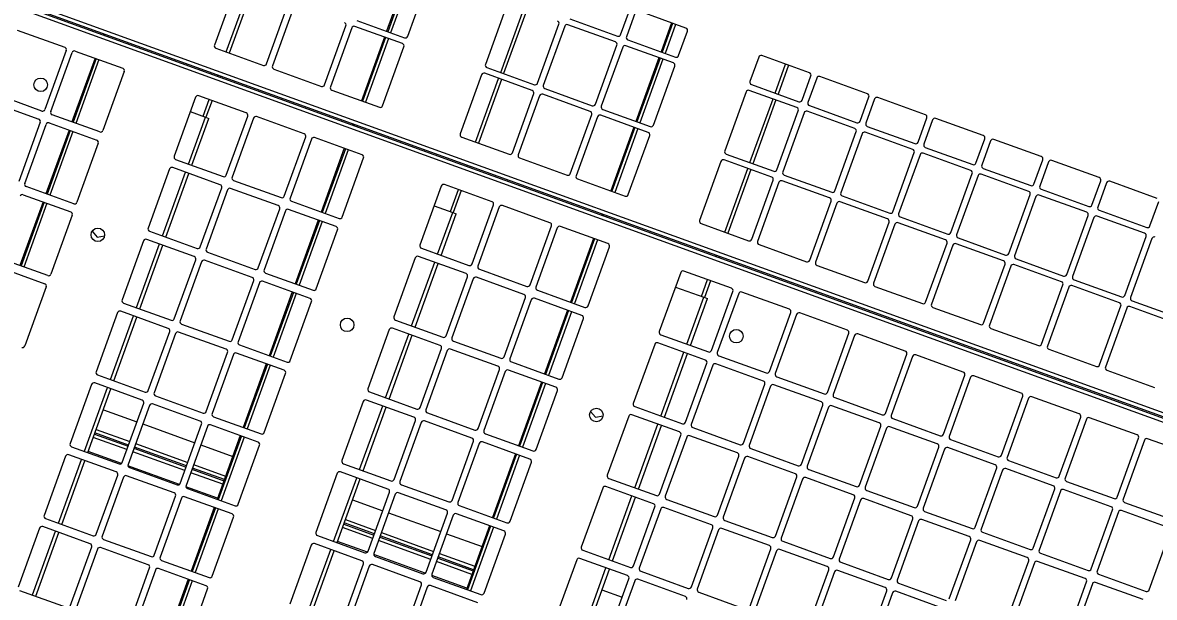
# Model space of a CAD drawing. Header units: metres. Extents: x -17822 to 152406, y -4219 to 19791.
# Drawn here: x 117532.6 to 117624.4, y 6018.9 to 6065.6 of the extents above; entities that cross this region are included whole.
import ezdxf

# ---------------------------------------------------------------- set-up
doc = ezdxf.new("R2010")
doc.units = ezdxf.units.M
doc.header["$LTSCALE"] = 100
doc.header["$MEASUREMENT"] = 0
doc.layers.get('0').update_dxf_attribs({"color": 9, "lineweight": 9})
doc.layers.add('TEKSAN', color=7, linetype='Continuous', lineweight=9)
doc.styles.get("Standard").update_dxf_attribs({"font": 'ARIALN.TTF'})
doc.dimstyles.new('TEKSAN', dxfattribs={"dimtxt": 17, "dimasz": 8, "dimexe": 2, "dimexo": 2, "dimgap": 3, "dimtad": 1, "dimdec": 0, "dimzin": 0, "dimdsep": 46, "dimtxsty": 'Standard', "dimcen": 0.09, "dimclrd": 160, "dimclre": 252, "dimclrt": 160, "dimadec": 0, "dimazin": 0, "dimtfac": 1, "dimtdec": 0, "dimtofl": 0, "dimtmove": 0, "dimatfit": 3, "dimfxl": 1, "dimtolj": 1, "dimtzin": 0, "dimarcsym": 0})

# ---------------------------------------------------------------- blocks, each defined once
blk = doc.blocks.new('K500H165_üst')
at = {"color": 7, "linetype": 'Continuous', "lineweight": 15}
for p, q in [((43.85, 82.2), (43.85, -82.2)), ((44.15, 82.332), (44.15, -82.332)), ((44.25, -82.332), (44.25, 82.332)), ((44.55, -82.2), (44.55, 82.2)), ((46.25, 68.3), (46.25, 64.2)), ((51.75, 64.2), (51.75, 68.3)), ((52.45, 68.3), (52.45, 64.2)), ((57.75, 68.5), (52.65, 68.5)), ((57.95, 64.2), (57.95, 68.3)), ((58.65, 68.3), (58.65, 64.2)), ((46.45, 64), (51.55, 64)), ((51.55, 63.5), (46.45, 63.5)), ((52.65, 64), (57.75, 64)), ((57.75, 63.5), (52.65, 63.5)), ((58.85, 64), (63.95, 64)), ((63.95, 63.5), (58.85, 63.5)), ((36.15, 59.2), (36.15, 63.3)), ((36.65, 63.3), (36.65, 59.2)), ((42.15, 59.2), (42.15, 63.3)), ((46.25, 63.3), (46.25, 59.2)), ((51.75, 59.2), (51.75, 63.3)), ((52.45, 63.3), (52.45, 59.2)), ((57.95, 59.2), (57.95, 63.3)), ((58.65, 63.3), (58.65, 59.2)), ((30.85, 59), (35.95, 59)), ((36.85, 59), (41.95, 59)), ((46.45, 59), (51.55, 59)), ((52.65, 59), (57.75, 59)), ((58.85, 59), (63.95, 59)), ((27.65, 58.3), (27.65, 54.2)), ((29.95, 58.5), (27.85, 58.5)), ((30.15, 54.2), (30.15, 58.3)), ((30.65, 58.3), (30.65, 54.2)), ((35.95, 58.5), (30.85, 58.5)), ((36.15, 54.2), (36.15, 58.3)), ((36.65, 58.3), (36.65, 54.2)), ((41.95, 58.5), (36.85, 58.5)), ((42.15, 54.2), (42.15, 58.3)), ((46.25, 58.3), (46.25, 54.2)), ((51.55, 58.5), (46.45, 58.5)), ((51.75, 54.2), (51.75, 58.3)), ((52.45, 58.3), (52.45, 54.2)), ((57.75, 58.5), (52.65, 58.5)), ((57.95, 54.2), (57.95, 58.3)), ((58.65, 58.3), (58.65, 54.2)), ((63.95, 58.5), (58.85, 58.5)), ((27.65, 53.3), (27.65, 49.2)), ((27.85, 54), (29.95, 54)), ((29.95, 53.5), (27.85, 53.5)), ((30.15, 49.2), (30.15, 53.3)), ((30.65, 53.3), (30.65, 49.2)), ((30.85, 54), (35.95, 54)), ((35.95, 53.5), (30.85, 53.5)), ((36.15, 49.2), (36.15, 53.3)), ((36.65, 53.3), (36.65, 49.2)), ((36.85, 54), (41.95, 54)), ((41.95, 53.5), (36.85, 53.5)), ((42.15, 49.2), (42.15, 53.3)), ((46.25, 53.3), (46.25, 49.2)), ((46.45, 54), (51.55, 54)), ((51.55, 53.5), (46.45, 53.5)), ((51.75, 49.2), (51.75, 53.3)), ((52.45, 53.3), (52.45, 49.2)), ((52.65, 54), (57.75, 54)), ((57.75, 53.5), (52.65, 53.5)), ((57.95, 49.2), (57.95, 53.3)), ((58.65, 53.3), (58.65, 49.2)), ((58.85, 54), (63.95, 54)), ((63.95, 53.5), (58.85, 53.5)), ((64.15, 49.2), (64.15, 53.3)), ((64.85, 53.3), (64.85, 49.2)), ((27.85, 49), (29.95, 49)), ((30.85, 49), (35.95, 49)), ((36.85, 49), (41.95, 49)), ((46.45, 49), (51.55, 49)), ((52.65, 49), (57.75, 49)), ((58.85, 49), (63.95, 49)), ((65.05, 49), (70.15, 49)), ((27.65, 48.3), (27.65, 44.2)), ((29.95, 48.5), (27.85, 48.5)), ((30.15, 44.2), (30.15, 48.3)), ((30.65, 48.3), (30.65, 44.2)), ((35.95, 48.5), (30.85, 48.5)), ((36.15, 44.2), (36.15, 48.3)), ((36.65, 48.3), (36.65, 44.2)), ((41.95, 48.5), (36.85, 48.5)), ((42.15, 44.2), (42.15, 48.3)), ((46.25, 48.3), (46.25, 44.2)), ((51.55, 48.5), (46.45, 48.5)), ((51.75, 44.2), (51.75, 48.3)), ((52.45, 48.3), (52.45, 44.2)), ((57.75, 48.5), (52.65, 48.5)), ((57.95, 44.2), (57.95, 48.3)), ((58.65, 48.3), (58.65, 44.2)), ((63.95, 48.5), (58.85, 48.5)), ((64.15, 44.2), (64.15, 48.3)), ((64.85, 48.3), (64.85, 44.2)), ((70.15, 48.5), (65.05, 48.5)), ((27.65, 43.3), (27.65, 39.2)), ((27.85, 44), (29.95, 44)), ((29.95, 43.5), (27.85, 43.5)), ((30.15, 39.2), (30.15, 43.3)), ((30.65, 43.3), (30.65, 39.2)), ((30.85, 44), (35.95, 44)), ((35.95, 43.5), (30.85, 43.5)), ((36.15, 39.2), (36.15, 43.3)), ((36.65, 43.3), (36.65, 39.2)), ((36.85, 44), (41.95, 44)), ((41.95, 43.5), (36.85, 43.5)), ((42.15, 39.2), (42.15, 43.3)), ((46.25, 43.3), (46.25, 39.2)), ((46.45, 44), (51.55, 44)), ((51.55, 43.5), (46.45, 43.5)), ((51.75, 39.2), (51.75, 43.3)), ((52.45, 43.3), (52.45, 39.2)), ((52.65, 44), (57.75, 44)), ((57.75, 43.5), (52.65, 43.5)), ((57.95, 39.2), (57.95, 43.3)), ((58.65, 43.3), (58.65, 39.2)), ((58.85, 44), (63.95, 44)), ((63.95, 43.5), (58.85, 43.5)), ((64.15, 39.2), (64.15, 43.3)), ((64.85, 43.3), (64.85, 39.2)), ((65.05, 44), (70.15, 44)), ((70.15, 43.5), (65.05, 43.5)), ((27.85, 39), (29.95, 39)), ((30.85, 39), (35.95, 39)), ((36.85, 39), (41.95, 39)), ((46.45, 39), (51.55, 39)), ((52.65, 39), (57.75, 39)), ((58.85, 39), (63.95, 39)), ((65.05, 39), (70.15, 39)), ((27.65, 38.3), (27.65, 34.2)), ((29.95, 38.5), (27.85, 38.5)), ((30.15, 34.2), (30.15, 38.3)), ((30.65, 38.3), (30.65, 34.2)), ((35.95, 38.5), (30.85, 38.5)), ((36.15, 34.2), (36.15, 38.3)), ((36.65, 38.3), (36.65, 34.2)), ((41.95, 38.5), (36.85, 38.5)), ((42.15, 34.2), (42.15, 38.3)), ((46.25, 38.3), (46.25, 34.2)), ((51.55, 38.5), (46.45, 38.5)), ((51.75, 34.2), (51.75, 38.3)), ((52.45, 38.3), (52.45, 34.2)), ((57.75, 38.5), (52.65, 38.5)), ((57.95, 34.2), (57.95, 38.3)), ((58.65, 38.3), (58.65, 34.2)), ((63.95, 38.5), (58.85, 38.5)), ((64.15, 34.2), (64.15, 38.3)), ((64.85, 38.3), (64.85, 34.2)), ((70.15, 38.5), (65.05, 38.5)), ((70.35, 34.2), (70.35, 38.3)), ((27.85, 34), (29.95, 34)), ((30.85, 34), (35.95, 34)), ((36.85, 34), (41.95, 34)), ((46.45, 34), (51.55, 34)), ((52.65, 34), (57.75, 34)), ((58.85, 34), (63.95, 34)), ((65.05, 34), (70.15, 34)), ((27.65, 33.3), (27.65, 29.2)), ((29.95, 33.5), (27.85, 33.5)), ((30.15, 29.2), (30.15, 33.3)), ((30.65, 33.3), (30.65, 29.2)), ((35.95, 33.5), (30.85, 33.5)), ((36.15, 29.2), (36.15, 33.3)), ((36.65, 33.3), (36.65, 29.2)), ((41.95, 33.5), (36.85, 33.5)), ((42.15, 29.2), (42.15, 33.3)), ((46.25, 33.3), (46.25, 29.2)), ((51.55, 33.5), (46.45, 33.5)), ((51.75, 29.2), (51.75, 33.3)), ((52.45, 33.3), (52.45, 29.2)), ((57.75, 33.5), (52.65, 33.5)), ((57.95, 29.2), (57.95, 33.3)), ((58.65, 33.3), (58.65, 29.2)), ((63.95, 33.5), (58.85, 33.5)), ((64.15, 29.2), (64.15, 33.3)), ((64.85, 33.3), (64.85, 29.2)), ((70.15, 33.5), (65.05, 33.5)), ((70.35, 29.2), (70.35, 33.3)), ((71.05, 33.3), (71.05, 29.2)), ((27.85, 29), (29.95, 29)), ((29.95, 28.5), (27.85, 28.5)), ((30.85, 29), (35.95, 29)), ((35.95, 28.5), (30.85, 28.5)), ((36.85, 29), (41.95, 29)), ((41.95, 28.5), (36.85, 28.5)), ((46.45, 29), (51.55, 29)), ((51.55, 28.5), (46.45, 28.5)), ((52.65, 29), (57.75, 29)), ((57.75, 28.5), (52.65, 28.5)), ((58.85, 29), (63.95, 29)), ((63.95, 28.5), (58.85, 28.5)), ((65.05, 29), (70.15, 29)), ((70.15, 28.5), (65.05, 28.5)), ((71.25, 29), (76.35, 29)), ((76.35, 28.5), (71.25, 28.5)), ((72.85, 26.75), (72.85, 28.5)), ((27.65, 28.3), (27.65, 24.2)), ((30.15, 24.2), (30.15, 28.3)), ((30.65, 28.3), (30.65, 24.2)), ((36.15, 24.2), (36.15, 28.3)), ((36.65, 28.3), (36.65, 24.2)), ((42.15, 24.2), (42.15, 28.3)), ((46.25, 28.3), (46.25, 24.2)), ((51.75, 24.2), (51.75, 28.3)), ((52.45, 28.3), (52.45, 24.2)), ((57.95, 24.2), (57.95, 28.3)), ((58.65, 28.3), (58.65, 24.2)), ((64.15, 24.2), (64.15, 28.3)), ((64.85, 28.3), (64.85, 24.2)), ((70.35, 24.2), (70.35, 28.3)), ((71.05, 28.3), (71.05, 24.2)), ((51.75, 26.75), (47.7, 26.75)), ((47.7, 26.45), (47.7, 26.75)), ((57.95, 26.75), (52.45, 26.75)), ((64.15, 26.75), (58.65, 26.75)), ((70.35, 26.75), (64.85, 26.75)), ((76.55, 26.75), (71.05, 26.75)), ((27.65, 26.5), (30.15, 26.5)), ((30.15, 26.25), (27.65, 26.25)), ((30.65, 26.5), (36.15, 26.5)), ((36.15, 26.25), (30.65, 26.25)), ((36.65, 26.5), (42.15, 26.5)), ((42.15, 26.25), (36.65, 26.25)), ((44.15, 26.5), (44.25, 26.5)), ((44.25, 26.25), (44.15, 26.25)), ((46.25, 26.5), (47.7, 26.5)), ((47.7, 26.25), (46.25, 26.25)), ((47.7, 24), (47.7, 26.45)), ((51.75, 26.45), (47.7, 26.45)), ((57.95, 26.45), (52.45, 26.45)), ((64.15, 26.45), (58.65, 26.45)), ((70.35, 26.45), (64.85, 26.45)), ((76.55, 26.45), (71.05, 26.45)), ((27.85, 24), (29.95, 24)), ((30.85, 24), (35.95, 24)), ((36.85, 24), (41.95, 24)), ((46.45, 24), (51.55, 24)), ((52.65, 24), (57.75, 24)), ((58.85, 24), (63.95, 24)), ((65.05, 24), (70.15, 24)), ((71.25, 24), (76.35, 24)), ((59.847, 21.5), (59.536, 22.038)), ((59.536, 20.962), (59.847, 21.5)), ((27.65, 17.65), (27.65, 13.55)), ((29.95, 17.85), (27.85, 17.85)), ((30.15, 13.55), (30.15, 17.65)), ((30.65, 17.65), (30.65, 13.55)), ((35.95, 17.85), (30.85, 17.85)), ((36.15, 13.55), (36.15, 17.65)), ((36.65, 17.65), (36.65, 13.55)), ((41.95, 17.85), (36.85, 17.85)), ((42.15, 13.55), (42.15, 17.65)), ((46.25, 17.65), (46.25, 13.55)), ((51.55, 17.85), (46.45, 17.85)), ((51.75, 13.55), (51.75, 17.65)), ((52.45, 17.65), (52.45, 13.55)), ((57.75, 17.85), (52.65, 17.85)), ((57.95, 13.55), (57.95, 17.65)), ((58.65, 17.65), (58.65, 13.55)), ((63.95, 17.85), (58.85, 17.85)), ((64.15, 13.55), (64.15, 17.65)), ((64.85, 17.65), (64.85, 13.55)), ((70.15, 17.85), (65.05, 17.85)), ((70.35, 13.55), (70.35, 17.65)), ((71.05, 17.65), (71.05, 13.55)), ((76.35, 17.85), (71.25, 17.85)), ((76.55, 13.55), (76.55, 17.65)), ((77.25, 17.65), (77.25, 13.55)), ((27.65, 16.75), (30.15, 16.75)), ((30.65, 16.75), (36.15, 16.75)), ((36.65, 16.75), (42.15, 16.75)), ((44.15, 16.75), (44.25, 16.75)), ((46.25, 16.75), (51.75, 16.75)), ((52.45, 16.75), (57.95, 16.75)), ((58.65, 16.75), (64.15, 16.75)), ((64.85, 16.75), (70.35, 16.75)), ((71.05, 16.75), (76.55, 16.75)), ((27.65, 16.5), (30.15, 16.5)), ((27.65, 16.41), (30.15, 16.41)), ((30.65, 16.5), (36.15, 16.5)), ((30.65, 16.41), (36.15, 16.41)), ((36.65, 16.5), (42.15, 16.5)), ((36.65, 16.41), (42.15, 16.41)), ((44.15, 16.5), (44.25, 16.5)), ((44.15, 16.41), (44.25, 16.41)), ((46.25, 16.5), (51.75, 16.5)), ((46.25, 16.41), (51.75, 16.41)), ((52.45, 16.5), (57.95, 16.5)), ((52.45, 16.41), (57.95, 16.41)), ((58.65, 16.5), (64.15, 16.5)), ((58.65, 16.41), (64.15, 16.41)), ((64.85, 16.5), (70.35, 16.5)), ((64.85, 16.41), (70.35, 16.41)), ((71.05, 16.5), (76.55, 16.5)), ((71.05, 16.41), (76.55, 16.41)), ((72.85, 13.35), (72.85, 16.41)), ((74.55, 13.35), (74.55, 16.41)), ((74.85, 16.41), (74.85, 13.35)), ((74.95, 13.35), (74.95, 16.41)), ((75.25, 16.41), (75.25, 13.35)), ((76.45, 16.41), (76.45, 13.377)), ((27.85, 13.35), (29.95, 13.35)), ((30.85, 13.35), (35.95, 13.35)), ((36.85, 13.35), (41.95, 13.35)), ((46.45, 13.35), (51.55, 13.35)), ((52.65, 13.35), (57.75, 13.35)), ((58.85, 13.35), (63.95, 13.35)), ((65.05, 13.35), (70.15, 13.35)), ((71.25, 13.35), (76.35, 13.35)), ((77.45, 13.35), (82.55, 13.35)), ((29.95, 12.85), (27.85, 12.85)), ((30.15, 8.55), (30.15, 12.65)), ((30.65, 12.65), (30.65, 8.55)), ((35.95, 12.85), (30.85, 12.85)), ((36.15, 8.55), (36.15, 12.65)), ((36.65, 12.65), (36.65, 8.55)), ((41.95, 12.85), (36.85, 12.85)), ((42.15, 8.55), (42.15, 12.65)), ((46.25, 12.65), (46.25, 8.55)), ((51.55, 12.85), (46.45, 12.85)), ((51.75, 8.55), (51.75, 12.65)), ((52.45, 12.65), (52.45, 8.55)), ((57.75, 12.85), (52.65, 12.85)), ((57.95, 8.55), (57.95, 12.65)), ((58.65, 12.65), (58.65, 8.55)), ((63.95, 12.85), (58.85, 12.85)), ((64.15, 8.55), (64.15, 12.65)), ((64.85, 12.65), (64.85, 8.55)), ((70.15, 12.85), (65.05, 12.85)), ((70.35, 8.55), (70.35, 12.65)), ((71.05, 12.65), (71.05, 8.55)), ((76.35, 12.85), (71.25, 12.85)), ((72.85, 8.35), (72.85, 12.85)), ((74.55, 8.35), (74.55, 12.85)), ((74.85, 12.85), (74.85, 8.35)), ((74.95, 8.35), (74.95, 12.85)), ((75.25, 12.85), (75.25, 8.35)), ((76.45, 12.823), (76.45, 8.377)), ((76.55, 8.55), (76.55, 12.65)), ((77.25, 12.65), (77.25, 8.55)), ((82.55, 12.85), (77.45, 12.85)), ((30.85, 8.35), (35.95, 8.35)), ((36.85, 8.35), (41.95, 8.35)), ((46.45, 8.35), (51.55, 8.35)), ((52.65, 8.35), (57.75, 8.35)), ((58.85, 8.35), (63.95, 8.35)), ((65.05, 8.35), (70.15, 8.35)), ((71.25, 8.35), (76.35, 8.35)), ((77.45, 8.35), (82.55, 8.35)), ((35.95, 7.85), (30.85, 7.85)), ((36.15, 3.55), (36.15, 7.65)), ((36.65, 7.65), (36.65, 3.55)), ((41.95, 7.85), (36.85, 7.85)), ((42.15, 3.55), (42.15, 7.65)), ((46.25, 7.65), (46.25, 3.55)), ((51.55, 7.85), (46.45, 7.85)), ((51.75, 3.55), (51.75, 7.65)), ((52.45, 7.65), (52.45, 3.55)), ((57.75, 7.85), (52.65, 7.85)), ((57.95, 3.55), (57.95, 7.65)), ((58.65, 7.65), (58.65, 3.55)), ((63.95, 7.85), (58.85, 7.85)), ((64.15, 3.55), (64.15, 7.65)), ((64.85, 7.65), (64.85, 3.55)), ((70.15, 7.85), (65.05, 7.85)), ((70.35, 3.55), (70.35, 7.65)), ((71.05, 7.65), (71.05, 3.55)), ((76.35, 7.85), (71.25, 7.85)), ((72.85, 5.25), (72.85, 7.85)), ((74.55, 5.25), (74.55, 7.85)), ((74.85, 7.85), (74.85, 5.25)), ((74.95, 5.25), (74.95, 7.85)), ((75.25, 7.85), (75.25, 5.25)), ((76.45, 7.823), (76.45, 5.25)), ((76.55, 3.55), (76.55, 7.65)), ((77.25, 7.65), (77.25, 3.55)), ((82.55, 7.85), (77.45, 7.85)), ((30.65, 5), (36.15, 5)), ((36.15, 4.75), (30.65, 4.75)), ((36.65, 5), (42.15, 5)), ((42.15, 4.75), (36.65, 4.75)), ((44.15, 5), (44.25, 5)), ((44.25, 4.75), (44.15, 4.75)), ((46.25, 5), (48.15, 5)), ((48.15, 4.75), (46.25, 4.75)), ((51.75, 5.25), (48.15, 5.25)), ((48.15, 4.95), (48.15, 5.25)), ((48.15, 3.35), (48.15, 4.95)), ((51.75, 4.95), (48.15, 4.95)), ((57.95, 5.25), (52.45, 5.25)), ((57.95, 4.95), (52.45, 4.95)), ((64.15, 5.25), (58.65, 5.25)), ((64.15, 4.95), (58.65, 4.95)), ((70.35, 5.25), (64.85, 5.25)), ((70.35, 4.95), (64.85, 4.95)), ((76.55, 5.25), (71.05, 5.25)), ((76.55, 4.95), (71.05, 4.95)), ((82.75, 5.25), (77.25, 5.25)), ((82.75, 4.95), (77.25, 4.95)), ((30.85, 3.35), (35.95, 3.35)), ((36.85, 3.35), (41.95, 3.35)), ((46.45, 3.35), (51.55, 3.35)), ((52.65, 3.35), (57.75, 3.35)), ((58.85, 3.35), (63.95, 3.35)), ((65.05, 3.35), (70.15, 3.35)), ((71.25, 3.35), (76.35, 3.35)), ((77.45, 3.35), (82.55, 3.35)), ((35.95, -3.35), (30.85, -3.35)), ((36.15, -7.65), (36.15, -3.55)), ((36.65, -3.55), (36.65, -7.65)), ((41.95, -3.35), (36.85, -3.35)), ((42.15, -7.65), (42.15, -3.55)), ((46.25, -3.55), (46.25, -7.65)), ((51.55, -3.35), (46.45, -3.35)), ((51.75, -7.65), (51.75, -3.55)), ((52.45, -3.55), (52.45, -7.65)), ((57.75, -3.35), (52.65, -3.35)), ((57.95, -7.65), (57.95, -3.55)), ((58.65, -3.55), (58.65, -7.65)), ((63.95, -3.35), (58.85, -3.35)), ((64.15, -7.65), (64.15, -3.55)), ((64.85, -3.55), (64.85, -7.65)), ((70.15, -3.35), (65.05, -3.35)), ((70.35, -7.65), (70.35, -3.55)), ((71.05, -3.55), (71.05, -7.65)), ((76.35, -3.35), (71.25, -3.35)), ((76.55, -7.65), (76.55, -3.55)), ((77.25, -3.55), (77.25, -7.65)), ((82.55, -3.35), (77.45, -3.35)), ((82.75, -7.65), (82.75, -3.55)), ((83.45, -3.55), (83.45, -7.65)), ((88.75, -3.35), (83.65, -3.35)), ((30.65, -4.75), (36.15, -4.75)), ((30.65, -5), (36.15, -5)), ((30.65, -5.09), (36.15, -5.09)), ((36.65, -4.75), (42.15, -4.75)), ((36.65, -5), (42.15, -5)), ((36.65, -5.09), (42.15, -5.09)), ((44.15, -4.75), (44.25, -4.75)), ((44.15, -5), (44.25, -5)), ((44.15, -5.09), (44.25, -5.09)), ((46.25, -4.75), (51.75, -4.75)), ((46.25, -5), (51.75, -5)), ((46.25, -5.09), (51.75, -5.09)), ((52.45, -4.75), (57.95, -4.75)), ((52.45, -5), (57.95, -5)), ((52.45, -5.09), (57.95, -5.09)), ((58.65, -4.75), (64.15, -4.75)), ((58.65, -5), (64.15, -5)), ((58.65, -5.09), (64.15, -5.09)), ((64.85, -4.75), (70.35, -4.75)), ((64.85, -5), (70.35, -5)), ((64.85, -5.09), (70.35, -5.09)), ((71.05, -4.75), (76.55, -4.75)), ((71.05, -5), (76.55, -5)), ((71.05, -5.09), (76.55, -5.09)), ((72.85, -7.85), (72.85, -5.09)), ((74.55, -7.85), (74.55, -5.09)), ((74.85, -5.09), (74.85, -7.85)), ((74.95, -7.85), (74.95, -5.09)), ((75.25, -5.09), (75.25, -7.85)), ((76.45, -5.09), (76.45, -7.823)), ((77.25, -4.75), (82.75, -4.75)), ((77.25, -5), (82.75, -5)), ((77.25, -5.09), (82.75, -5.09)), ((83.45, -4.75), (88.95, -4.75)), ((83.45, -5), (88.95, -5)), ((83.45, -5.09), (88.95, -5.09)), ((36.85, -7.85), (41.95, -7.85)), ((46.45, -7.85), (51.55, -7.85)), ((52.65, -7.85), (57.75, -7.85)), ((58.85, -7.85), (63.95, -7.85)), ((65.05, -7.85), (70.15, -7.85)), ((71.25, -7.85), (76.35, -7.85)), ((77.45, -7.85), (82.55, -7.85)), ((83.65, -7.85), (88.75, -7.85)), ((41.95, -8.35), (36.85, -8.35)), ((42.15, -12.65), (42.15, -8.55)), ((46.25, -8.55), (46.25, -12.65)), ((51.55, -8.35), (46.45, -8.35)), ((51.75, -12.65), (51.75, -8.55)), ((52.45, -8.55), (52.45, -12.65)), ((57.75, -8.35), (52.65, -8.35)), ((57.95, -12.65), (57.95, -8.55)), ((58.65, -8.55), (58.65, -12.65)), ((63.95, -8.35), (58.85, -8.35)), ((64.15, -12.65), (64.15, -8.55)), ((64.85, -8.55), (64.85, -12.65)), ((70.15, -8.35), (65.05, -8.35)), ((70.35, -12.65), (70.35, -8.55)), ((71.05, -8.55), (71.05, -12.65)), ((76.35, -8.35), (71.25, -8.35)), ((72.85, -12.85), (72.85, -8.35)), ((74.55, -12.85), (74.55, -8.35)), ((74.85, -8.35), (74.85, -12.85)), ((74.95, -12.85), (74.95, -8.35)), ((75.25, -8.35), (75.25, -12.85)), ((76.45, -8.377), (76.45, -12.823)), ((76.55, -12.65), (76.55, -8.55)), ((77.25, -8.55), (77.25, -12.65)), ((82.55, -8.35), (77.45, -8.35)), ((82.75, -12.65), (82.75, -8.55)), ((83.45, -8.55), (83.45, -12.65)), ((88.75, -8.35), (83.65, -8.35)), ((36.85, -12.85), (41.95, -12.85)), ((46.45, -12.85), (51.55, -12.85)), ((52.65, -12.85), (57.75, -12.85)), ((58.85, -12.85), (63.95, -12.85)), ((65.05, -12.85), (70.15, -12.85)), ((71.25, -12.85), (76.35, -12.85)), ((77.45, -12.85), (82.55, -12.85)), ((83.65, -12.85), (88.75, -12.85)), ((41.95, -13.35), (36.85, -13.35)), ((42.15, -17.65), (42.15, -13.55)), ((46.25, -13.55), (46.25, -17.65)), ((51.55, -13.35), (46.45, -13.35)), ((51.75, -17.65), (51.75, -13.55)), ((52.45, -13.55), (52.45, -17.65)), ((57.75, -13.35), (52.65, -13.35)), ((57.95, -17.65), (57.95, -13.55)), ((58.65, -13.55), (58.65, -17.65)), ((63.95, -13.35), (58.85, -13.35)), ((64.15, -17.65), (64.15, -13.55)), ((64.85, -13.55), (64.85, -17.65)), ((70.15, -13.35), (65.05, -13.35)), ((70.35, -17.65), (70.35, -13.55)), ((71.05, -13.55), (71.05, -17.65)), ((76.35, -13.35), (71.25, -13.35)), ((72.85, -16.25), (72.85, -13.35)), ((74.55, -16.25), (74.55, -13.35)), ((74.85, -13.35), (74.85, -16.25)), ((74.95, -16.25), (74.95, -13.35)), ((75.25, -13.35), (75.25, -16.25)), ((76.45, -13.377), (76.45, -16.25)), ((76.55, -17.65), (76.55, -13.55)), ((77.25, -13.55), (77.25, -17.65)), ((82.55, -13.35), (77.45, -13.35)), ((82.75, -17.65), (82.75, -13.55)), ((83.45, -13.55), (83.45, -17.65)), ((88.75, -13.35), (83.65, -13.35)), ((88.95, -17.65), (88.95, -13.55)), ((36.65, -16.5), (42.15, -16.5)), ((44.15, -16.5), (44.25, -16.5)), ((46.25, -16.5), (47.7, -16.5)), ((51.75, -16.25), (47.7, -16.25)), ((47.7, -16.55), (47.7, -16.25)), ((57.95, -16.25), (52.45, -16.25)), ((64.15, -16.25), (58.65, -16.25)), ((70.35, -16.25), (64.85, -16.25)), ((76.55, -16.25), (71.05, -16.25)), ((82.75, -16.25), (77.25, -16.25)), ((88.95, -16.25), (83.45, -16.25)), ((42.15, -16.75), (36.65, -16.75)), ((44.25, -16.75), (44.15, -16.75)), ((47.7, -16.75), (46.25, -16.75)), ((47.7, -17.85), (47.7, -16.55)), ((51.75, -16.55), (47.7, -16.55)), ((57.95, -16.55), (52.45, -16.55)), ((64.15, -16.55), (58.65, -16.55)), ((70.35, -16.55), (64.85, -16.55)), ((76.55, -16.55), (71.05, -16.55)), ((82.75, -16.55), (77.25, -16.55)), ((88.95, -16.55), (83.45, -16.55)), ((36.85, -17.85), (41.95, -17.85)), ((46.45, -17.85), (51.55, -17.85)), ((52.65, -17.85), (57.75, -17.85)), ((58.85, -17.85), (63.95, -17.85)), ((65.05, -17.85), (70.15, -17.85)), ((71.25, -17.85), (76.35, -17.85)), ((77.45, -17.85), (82.55, -17.85)), ((83.65, -17.85), (88.75, -17.85)), ((59.847, -21.5), (59.536, -20.962)), ((59.536, -22.038), (59.847, -21.5)), ((46.25, -28.3), (46.25, -24.2)), ((46.45, -24), (51.55, -24)), ((51.75, -24.2), (51.75, -28.3)), ((52.45, -28.3), (52.45, -24.2)), ((52.65, -24), (57.75, -24)), ((57.95, -24.2), (57.95, -28.3)), ((58.65, -28.3), (58.65, -24.2)), ((58.85, -24), (63.95, -24)), ((64.15, -24.2), (64.15, -28.3)), ((64.85, -28.3), (64.85, -24.2)), ((65.05, -24), (70.15, -24)), ((44.15, -26.25), (44.25, -26.25)), ((44.15, -26.5), (44.25, -26.5)), ((44.15, -26.59), (44.25, -26.59)), ((46.25, -26.25), (51.75, -26.25)), ((46.25, -26.5), (51.75, -26.5)), ((46.25, -26.59), (51.75, -26.59)), ((52.45, -26.25), (57.95, -26.25)), ((52.45, -26.5), (57.95, -26.5)), ((52.45, -26.59), (57.95, -26.59)), ((58.65, -26.25), (64.15, -26.25)), ((58.65, -26.5), (64.15, -26.5)), ((58.65, -26.59), (64.15, -26.59)), ((46.25, -33.3), (46.25, -29.2)), ((51.55, -28.5), (46.45, -28.5)), ((46.45, -29), (51.55, -29)), ((51.75, -29.2), (51.75, -33.3)), ((52.45, -33.3), (52.45, -29.2)), ((57.75, -28.5), (52.65, -28.5)), ((52.65, -29), (57.75, -29))]:
    blk.add_line(p, q, dxfattribs=at)
for centre in [(49.775, 30), (59.65, 21.5), (59.65, 0), (59.65, -21.5), (49.775, -30)]:
    blk.add_circle(centre, 0.55, dxfattribs=at)
for centre, start, end in [((57.75, 68.3), 0, 90), ((46.45, 64.2), 180, 270), ((46.45, 63.3), 90, 180), ((51.55, 64.2), 270, 0), ((51.55, 63.3), 0, 90), ((52.65, 64.2), 180, 270), ((52.65, 63.3), 90, 180), ((57.75, 64.2), 270, 0), ((57.75, 63.3), 0, 90), ((58.85, 64.2), 180, 270), ((58.85, 63.3), 90, 180), ((30.85, 59.2), 180, 270), ((35.95, 59.2), 270, 0), ((36.85, 59.2), 180, 270), ((41.95, 59.2), 270, 0), ((46.45, 59.2), 180, 270), ((51.55, 59.2), 270, 0), ((52.65, 59.2), 180, 270), ((57.75, 59.2), 270, 0), ((58.85, 59.2), 180, 270), ((29.95, 58.3), 0, 90), ((30.85, 58.3), 90, 180), ((35.95, 58.3), 0, 90), ((36.85, 58.3), 90, 180), ((41.95, 58.3), 0, 90), ((46.45, 58.3), 90, 180), ((51.55, 58.3), 0, 90), ((52.65, 58.3), 90, 180), ((57.75, 58.3), 0, 90), ((58.85, 58.3), 90, 180), ((27.85, 54.2), 180, 270), ((29.95, 54.2), 270, 0), ((30.85, 54.2), 180, 270), ((35.95, 54.2), 270, 0), ((36.85, 54.2), 180, 270), ((41.95, 54.2), 270, 0), ((46.45, 54.2), 180, 270), ((51.55, 54.2), 270, 0), ((52.65, 54.2), 180, 270), ((57.75, 54.2), 270, 0), ((58.85, 54.2), 180, 270), ((27.85, 53.3), 90, 180), ((29.95, 53.3), 0, 90), ((30.85, 53.3), 90, 180), ((35.95, 53.3), 0, 90), ((36.85, 53.3), 90, 180), ((41.95, 53.3), 0, 90), ((46.45, 53.3), 90, 180), ((51.55, 53.3), 0, 90), ((52.65, 53.3), 90, 180), ((57.75, 53.3), 0, 90), ((58.85, 53.3), 90, 180), ((27.85, 49.2), 180, 270), ((29.95, 49.2), 270, 0), ((30.85, 49.2), 180, 270), ((35.95, 49.2), 270, 0), ((36.85, 49.2), 180, 270), ((41.95, 49.2), 270, 0), ((46.45, 49.2), 180, 270), ((51.55, 49.2), 270, 0), ((52.65, 49.2), 180, 270), ((57.75, 49.2), 270, 0), ((58.85, 49.2), 180, 270), ((63.95, 49.2), 270, 0), ((65.05, 49.2), 180, 270), ((27.85, 48.3), 90, 180), ((29.95, 48.3), 0, 90), ((30.85, 48.3), 90, 180), ((35.95, 48.3), 0, 90), ((36.85, 48.3), 90, 180), ((41.95, 48.3), 0, 90), ((46.45, 48.3), 90, 180), ((51.55, 48.3), 0, 90), ((52.65, 48.3), 90, 180), ((57.75, 48.3), 0, 90), ((58.85, 48.3), 90, 180), ((63.95, 48.3), 0, 90), ((65.05, 48.3), 90, 180), ((27.85, 44.2), 180, 270), ((29.95, 44.2), 270, 0), ((30.85, 44.2), 180, 270), ((35.95, 44.2), 270, 0), ((36.85, 44.2), 180, 270), ((41.95, 44.2), 270, 0), ((46.45, 44.2), 180, 270), ((51.55, 44.2), 270, 0), ((52.65, 44.2), 180, 270), ((57.75, 44.2), 270, 0), ((58.85, 44.2), 180, 270), ((63.95, 44.2), 270, 0), ((65.05, 44.2), 180, 270), ((27.85, 43.3), 90, 180), ((29.95, 43.3), 0, 90), ((30.85, 43.3), 90, 180), ((35.95, 43.3), 0, 90), ((36.85, 43.3), 90, 180), ((41.95, 43.3), 0, 90), ((46.45, 43.3), 90, 180), ((51.55, 43.3), 0, 90), ((52.65, 43.3), 90, 180), ((57.75, 43.3), 0, 90), ((58.85, 43.3), 90, 180), ((63.95, 43.3), 0, 90), ((65.05, 43.3), 90, 180), ((27.85, 39.2), 180, 270), ((29.95, 39.2), 270, 0), ((30.85, 39.2), 180, 270), ((35.95, 39.2), 270, 0), ((36.85, 39.2), 180, 270), ((41.95, 39.2), 270, 0), ((46.45, 39.2), 180, 270), ((51.55, 39.2), 270, 0), ((52.65, 39.2), 180, 270), ((57.75, 39.2), 270, 0), ((58.85, 39.2), 180, 270), ((63.95, 39.2), 270, 0), ((65.05, 39.2), 180, 270), ((27.85, 38.3), 90, 180), ((29.95, 38.3), 0, 90), ((30.85, 38.3), 90, 180), ((35.95, 38.3), 0, 90), ((36.85, 38.3), 90, 180), ((41.95, 38.3), 0, 90), ((46.45, 38.3), 90, 180), ((51.55, 38.3), 0, 90), ((52.65, 38.3), 90, 180), ((57.75, 38.3), 0, 90), ((58.85, 38.3), 90, 180), ((63.95, 38.3), 0, 90), ((65.05, 38.3), 90, 180), ((27.85, 34.2), 180, 270), ((29.95, 34.2), 270, 0), ((30.85, 34.2), 180, 270), ((35.95, 34.2), 270, 0), ((36.85, 34.2), 180, 270), ((41.95, 34.2), 270, 0), ((46.45, 34.2), 180, 270), ((51.55, 34.2), 270, 0), ((52.65, 34.2), 180, 270), ((57.75, 34.2), 270, 0), ((58.85, 34.2), 180, 270), ((63.95, 34.2), 270, 0), ((65.05, 34.2), 180, 270), ((70.15, 34.2), 270, 0), ((27.85, 33.3), 90, 180), ((29.95, 33.3), 0, 90), ((30.85, 33.3), 90, 180), ((35.95, 33.3), 0, 90), ((36.85, 33.3), 90, 180), ((41.95, 33.3), 0, 90), ((46.45, 33.3), 90, 180), ((51.55, 33.3), 0, 90), ((52.65, 33.3), 90, 180), ((57.75, 33.3), 0, 90), ((58.85, 33.3), 90, 180), ((63.95, 33.3), 0, 90), ((65.05, 33.3), 90, 180), ((70.15, 33.3), 0, 90), ((71.25, 33.3), 90, 180), ((27.85, 29.2), 180, 270), ((27.85, 28.3), 90, 180), ((29.95, 29.2), 270, 0), ((29.95, 28.3), 0, 90), ((30.85, 29.2), 180, 270), ((30.85, 28.3), 90, 180), ((35.95, 29.2), 270, 0), ((35.95, 28.3), 0, 90), ((36.85, 29.2), 180, 270), ((36.85, 28.3), 90, 180), ((41.95, 29.2), 270, 0), ((41.95, 28.3), 0, 90), ((46.45, 29.2), 180, 270), ((46.45, 28.3), 90, 180), ((51.55, 29.2), 270, 0), ((51.55, 28.3), 0, 90), ((52.65, 29.2), 180, 270), ((52.65, 28.3), 90, 180), ((57.75, 29.2), 270, 0), ((57.75, 28.3), 0, 90), ((58.85, 29.2), 180, 270), ((58.85, 28.3), 90, 180), ((63.95, 29.2), 270, 0), ((63.95, 28.3), 0, 90), ((65.05, 29.2), 180, 270), ((65.05, 28.3), 90, 180), ((70.15, 29.2), 270, 0), ((70.15, 28.3), 0, 90), ((71.25, 29.2), 180, 270), ((71.25, 28.3), 90, 180), ((27.85, 24.2), 180, 270), ((29.95, 24.2), 270, 0), ((30.85, 24.2), 180, 270), ((35.95, 24.2), 270, 0), ((36.85, 24.2), 180, 270), ((41.95, 24.2), 270, 0), ((46.45, 24.2), 180, 270), ((51.55, 24.2), 270, 0), ((52.65, 24.2), 180, 270), ((57.75, 24.2), 270, 0), ((58.85, 24.2), 180, 270), ((63.95, 24.2), 270, 0), ((65.05, 24.2), 180, 270), ((70.15, 24.2), 270, 0), ((71.25, 24.2), 180, 270), ((27.85, 17.65), 90, 180), ((29.95, 17.65), 0, 90), ((30.85, 17.65), 90, 180), ((35.95, 17.65), 0, 90), ((36.85, 17.65), 90, 180), ((41.95, 17.65), 0, 90), ((46.45, 17.65), 90, 180), ((51.55, 17.65), 0, 90), ((52.65, 17.65), 90, 180), ((57.75, 17.65), 0, 90), ((58.85, 17.65), 90, 180), ((63.95, 17.65), 0, 90), ((65.05, 17.65), 90, 180), ((70.15, 17.65), 0, 90), ((71.25, 17.65), 90, 180), ((76.35, 17.65), 0, 90), ((29.95, 13.55), 270, 0), ((30.85, 13.55), 180, 270), ((35.95, 13.55), 270, 0), ((36.85, 13.55), 180, 270), ((41.95, 13.55), 270, 0), ((46.45, 13.55), 180, 270), ((51.55, 13.55), 270, 0), ((52.65, 13.55), 180, 270), ((57.75, 13.55), 270, 0), ((58.85, 13.55), 180, 270), ((63.95, 13.55), 270, 0), ((65.05, 13.55), 180, 270), ((70.15, 13.55), 270, 0), ((71.25, 13.55), 180, 270), ((76.35, 13.55), 270, 0), ((77.45, 13.55), 180, 270), ((29.95, 12.65), 0, 90), ((30.85, 12.65), 90, 180), ((35.95, 12.65), 0, 90), ((36.85, 12.65), 90, 180), ((41.95, 12.65), 0, 90), ((46.45, 12.65), 90, 180), ((51.55, 12.65), 0, 90), ((52.65, 12.65), 90, 180), ((57.75, 12.65), 0, 90), ((58.85, 12.65), 90, 180), ((63.95, 12.65), 0, 90), ((65.05, 12.65), 90, 180), ((70.15, 12.65), 0, 90), ((71.25, 12.65), 90, 180), ((76.35, 12.65), 0, 90), ((77.45, 12.65), 90, 180), ((30.85, 8.55), 180, 270), ((35.95, 8.55), 270, 0), ((36.85, 8.55), 180, 270), ((41.95, 8.55), 270, 0), ((46.45, 8.55), 180, 270), ((51.55, 8.55), 270, 0), ((52.65, 8.55), 180, 270), ((57.75, 8.55), 270, 0), ((58.85, 8.55), 180, 270), ((63.95, 8.55), 270, 0), ((65.05, 8.55), 180, 270), ((70.15, 8.55), 270, 0), ((71.25, 8.55), 180, 270), ((76.35, 8.55), 270, 0), ((77.45, 8.55), 180, 270), ((30.85, 7.65), 90, 180), ((35.95, 7.65), 0, 90), ((36.85, 7.65), 90, 180), ((41.95, 7.65), 0, 90), ((46.45, 7.65), 90, 180), ((51.55, 7.65), 0, 90), ((52.65, 7.65), 90, 180), ((57.75, 7.65), 0, 90), ((58.85, 7.65), 90, 180), ((63.95, 7.65), 0, 90), ((65.05, 7.65), 90, 180), ((70.15, 7.65), 0, 90), ((71.25, 7.65), 90, 180), ((76.35, 7.65), 0, 90), ((77.45, 7.65), 90, 180), ((35.95, 3.55), 270, 0), ((36.85, 3.55), 180, 270), ((41.95, 3.55), 270, 0), ((46.45, 3.55), 180, 270), ((51.55, 3.55), 270, 0), ((52.65, 3.55), 180, 270), ((57.75, 3.55), 270, 0), ((58.85, 3.55), 180, 270), ((63.95, 3.55), 270, 0), ((65.05, 3.55), 180, 270), ((70.15, 3.55), 270, 0), ((71.25, 3.55), 180, 270), ((76.35, 3.55), 270, 0), ((77.45, 3.55), 180, 270), ((35.95, -3.55), 0, 90), ((36.85, -3.55), 90, 180), ((41.95, -3.55), 0, 90), ((46.45, -3.55), 90, 180), ((51.55, -3.55), 0, 90), ((52.65, -3.55), 90, 180), ((57.75, -3.55), 0, 90), ((58.85, -3.55), 90, 180), ((63.95, -3.55), 0, 90), ((65.05, -3.55), 90, 180), ((70.15, -3.55), 0, 90), ((71.25, -3.55), 90, 180), ((76.35, -3.55), 0, 90), ((77.45, -3.55), 90, 180), ((82.55, -3.55), 0, 90), ((83.65, -3.55), 90, 180), ((36.85, -7.65), 180, 270), ((41.95, -7.65), 270, 0), ((46.45, -7.65), 180, 270), ((51.55, -7.65), 270, 0), ((52.65, -7.65), 180, 270), ((57.75, -7.65), 270, 0), ((58.85, -7.65), 180, 270), ((63.95, -7.65), 270, 0), ((65.05, -7.65), 180, 270), ((70.15, -7.65), 270, 0), ((71.25, -7.65), 180, 270), ((76.35, -7.65), 270, 0), ((77.45, -7.65), 180, 270), ((82.55, -7.65), 270, 0), ((83.65, -7.65), 180, 270), ((36.85, -8.55), 90, 180), ((41.95, -8.55), 0, 90), ((46.45, -8.55), 90, 180), ((51.55, -8.55), 0, 90), ((52.65, -8.55), 90, 180), ((57.75, -8.55), 0, 90), ((58.85, -8.55), 90, 180), ((63.95, -8.55), 0, 90), ((65.05, -8.55), 90, 180), ((70.15, -8.55), 0, 90), ((71.25, -8.55), 90, 180), ((76.35, -8.55), 0, 90), ((77.45, -8.55), 90, 180), ((82.55, -8.55), 0, 90), ((83.65, -8.55), 90, 180), ((41.95, -12.65), 270, 0), ((46.45, -12.65), 180, 270), ((51.55, -12.65), 270, 0), ((52.65, -12.65), 180, 270), ((57.75, -12.65), 270, 0), ((58.85, -12.65), 180, 270), ((63.95, -12.65), 270, 0), ((65.05, -12.65), 180, 270), ((70.15, -12.65), 270, 0), ((71.25, -12.65), 180, 270), ((76.35, -12.65), 270, 0), ((77.45, -12.65), 180, 270), ((82.55, -12.65), 270, 0), ((83.65, -12.65), 180, 270), ((41.95, -13.55), 0, 90), ((46.45, -13.55), 90, 180), ((51.55, -13.55), 0, 90), ((52.65, -13.55), 90, 180), ((57.75, -13.55), 0, 90), ((58.85, -13.55), 90, 180), ((63.95, -13.55), 0, 90), ((65.05, -13.55), 90, 180), ((70.15, -13.55), 0, 90), ((71.25, -13.55), 90, 180), ((76.35, -13.55), 0, 90), ((77.45, -13.55), 90, 180), ((82.55, -13.55), 0, 90), ((83.65, -13.55), 90, 180), ((41.95, -17.65), 270, 0), ((46.45, -17.65), 180, 270), ((51.55, -17.65), 270, 0), ((52.65, -17.65), 180, 270), ((57.75, -17.65), 270, 0), ((58.85, -17.65), 180, 270), ((63.95, -17.65), 270, 0), ((65.05, -17.65), 180, 270), ((70.15, -17.65), 270, 0), ((71.25, -17.65), 180, 270), ((76.35, -17.65), 270, 0), ((77.45, -17.65), 180, 270), ((82.55, -17.65), 270, 0), ((83.65, -17.65), 180, 270), ((46.45, -24.2), 90, 180), ((51.55, -24.2), 0, 90), ((52.65, -24.2), 90, 180), ((57.75, -24.2), 0, 90), ((58.85, -24.2), 90, 180), ((63.95, -24.2), 0, 90), ((65.05, -24.2), 90, 180), ((70.15, -24.2), 0, 90), ((46.45, -28.3), 180, 270), ((51.55, -28.3), 270, 0), ((52.65, -28.3), 180, 270), ((57.75, -28.3), 270, 0), ((58.85, -28.3), 180, 270), ((46.45, -29.2), 90, 180), ((51.55, -29.2), 0, 90), ((52.65, -29.2), 90, 180)]:
    blk.add_arc(centre, 0.2, start, end, dxfattribs=at)
blk = doc.blocks.new('*D552')
at = {"layer": 'TEKSAN', "color": 252, "lineweight": -2, "transparency": 16777216}
for p, q in [((117550.907, 6553.712), (117624.372, 6527.099)), ((117336.298, 5961.28), (117409.764, 5934.667))]:
    blk.add_line(p, q, dxfattribs=at)
at = {"layer": 'TEKSAN', "color": 160, "lineweight": -2, "transparency": 16777216}
blk.add_line((117410.608, 5942.87), (117619.767, 6520.259), dxfattribs=at)
at = {"layer": 'TEKSAN', "color": 160, "transparency": 16777216}
for points in [[(117618.513, 6520.713), (117621.021, 6519.805), (117622.492, 6527.781)], [(117409.355, 5943.324), (117411.862, 5942.416), (117407.883, 5935.348)]]:
    blk.add_solid(points, dxfattribs=at)
at = {"layer": 'TEKSAN', "color": 160, "transparency": 16777216, "insert": (117504.206, 6235.542), "char_height": 17, "attachment_point": 5, "rotation": 70.08711}
blk.add_mtext('\\A1;630', dxfattribs=at)

msp = doc.modelspace()

# ---------------------------------------------------------------- block references
at = {"layer": 'TEKSAN', "rotation": 250.1125129141476}
msp.add_blockref('K500H165_üst', (117579.235, 6097.152), dxfattribs=at)

# ---------------------------------------------------------------- dimensions: what is measured, and where the dimension line sits
at = {"layer": 'TEKSAN'}
dim = msp.add_aligned_dim(p1=(117334.418, 5961.961), p2=(117549.026, 6554.393), distance=-78.137, dimstyle='TEKSAN', dxfattribs=at)
dim.commit()
dim.dimension.update_dxf_attribs({"geometry": '*D552', "text_midpoint": (117504.206, 6235.542)})

doc.saveas('drawing.dxf')
